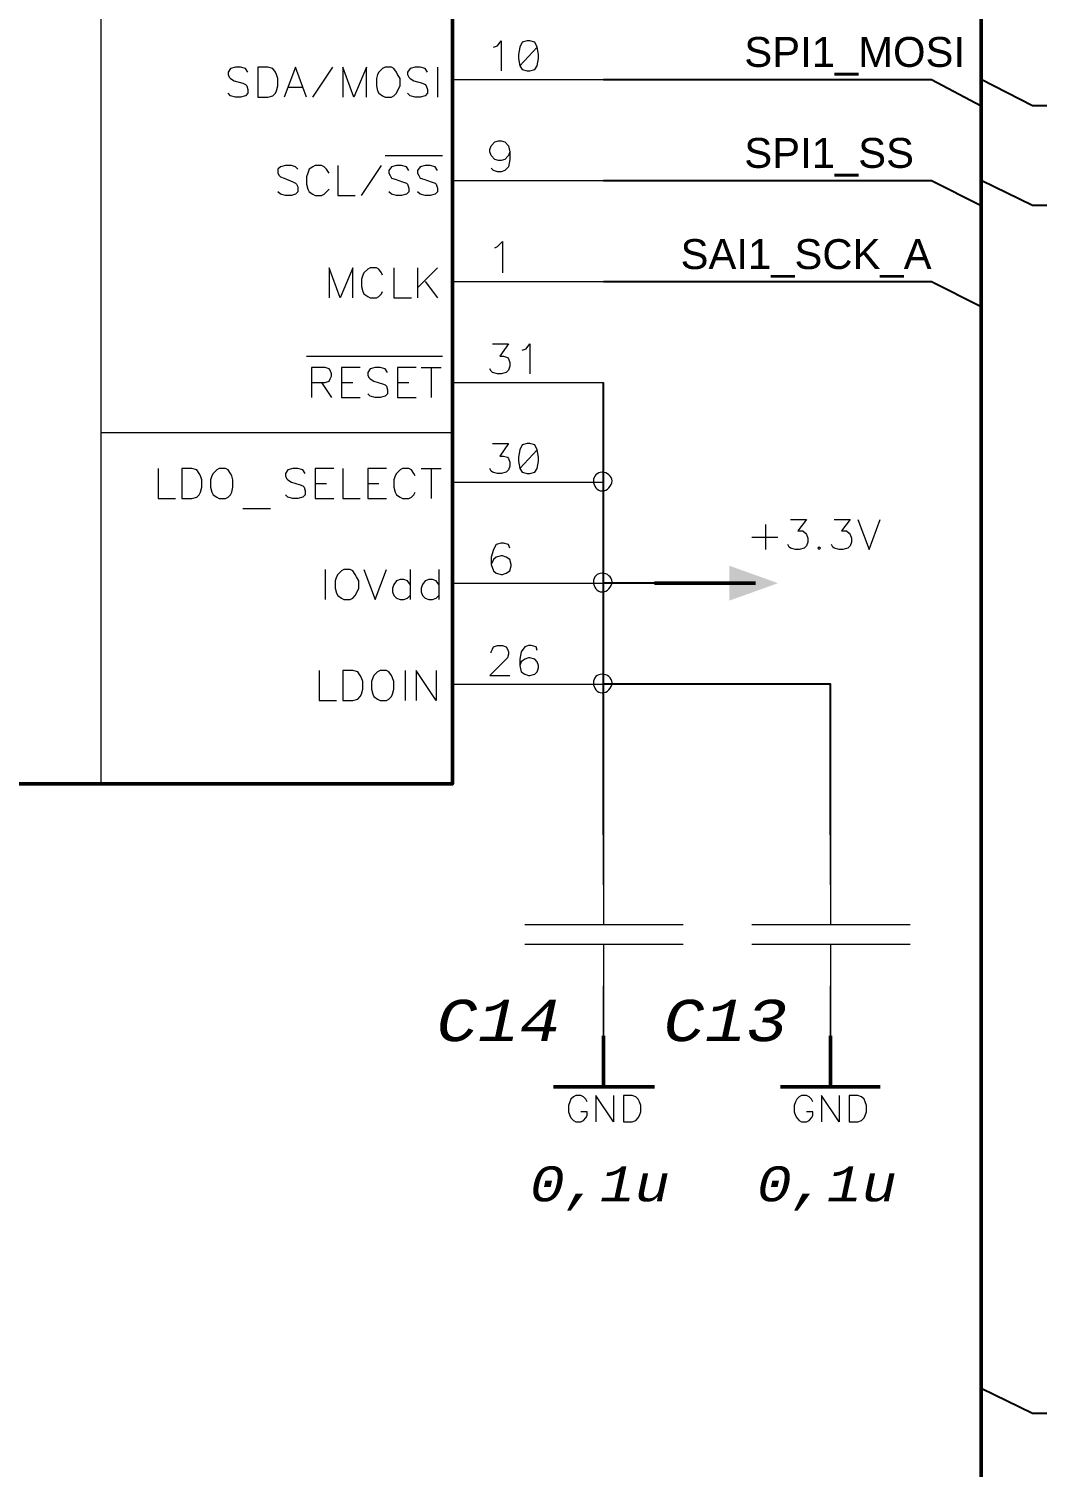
# Model space of a CAD drawing. Header units: millimetres. Extents: x -2024 to 917, y -725 to 13.
# Drawn here: x 746.94 to 780.64, y -85.07 to -36.98 of the extents above; entities that cross this region are included whole.
import ezdxf

# ---------------------------------------------------------------- set-up
doc = ezdxf.new("R2010")
doc.units = ezdxf.units.MM
for name, color, linetype in [('PDF _Геометрия', 7, 'Continuous'), ('PDF _Сплошная заливка', 7, 'Continuous'), ('PDF _Текст', 7, 'Continuous'), ('Sheet', 255, 'Continuous')]:
    doc.layers.add(name, color=color, linetype=linetype)
doc.styles.add('PDF Courier New Italic', font='couri.ttf')
doc.styles.get("Standard").update_dxf_attribs({"font": 'arial.ttf'})

msp = doc.modelspace()

# ---------------------------------------------------------------- linework, layer by layer
at = {"layer": 'PDF _Геометрия', "color": 1, "lineweight": 50}
msp.add_lwpolyline([(727.475, -62.225), (727.475, 5.025), (761.1, 5.025), (761.1, -62.225)], close=True, dxfattribs=at)
at = {"layer": 'PDF _Геометрия', "lineweight": 18}
for points in [[(749.35, 5.025), (749.35, -62.225)], [(762.475, -37.6), (762.6, -37.558), (762.725, -37.392), (762.725, -38.392)], [(763.933, -37.6), (763.35, -38.225)], [(754.266, -38.433), (754.183, -38.308), (754.016, -38.267), (753.85, -38.267), (753.683, -38.308), (753.6, -38.433), (753.6, -38.517), (753.641, -38.6), (753.683, -38.642), (753.808, -38.725), (754.1, -38.808), (754.183, -38.85), (754.225, -38.892), (754.266, -39.017), (754.266, -39.142), (754.183, -39.225), (754.016, -39.267), (753.85, -39.267), (753.683, -39.225), (753.6, -39.142)], [(756.225, -39.267), (755.85, -38.267), (755.475, -39.267)], [(756.433, -39.267), (757.1, -38.267)], [(758.225, -39.267), (758.225, -38.267), (757.808, -39.267), (757.433, -38.267), (757.433, -39.267)], [(760.266, -38.433), (760.183, -38.308), (760.016, -38.267), (759.85, -38.267), (759.683, -38.308), (759.6, -38.433), (759.6, -38.517), (759.641, -38.6), (759.683, -38.642), (759.808, -38.725), (760.1, -38.808), (760.183, -38.85), (760.225, -38.892), (760.266, -39.017), (760.266, -39.142), (760.183, -39.225), (760.016, -39.267), (759.85, -39.267), (759.683, -39.225), (759.6, -39.142)], [(760.6, -38.267), (760.6, -39.267)], [(755.6, -38.933), (756.1, -38.933)], [(763.016, -41.1), (762.975, -41.225), (762.85, -41.35), (762.725, -41.392), (762.641, -41.392), (762.516, -41.35), (762.391, -41.225), (762.35, -41.1), (762.35, -41.017), (762.391, -40.892), (762.516, -40.767), (762.641, -40.725), (762.725, -40.725), (762.85, -40.767), (762.975, -40.892), (763.016, -41.1), (763.016, -41.35), (762.975, -41.6), (762.85, -41.725), (762.725, -41.767), (762.6, -41.767), (762.475, -41.725), (762.391, -41.642)], [(758.85, -41.225), (760.766, -41.225)], [(755.933, -41.683), (755.85, -41.6), (755.725, -41.558), (755.516, -41.558), (755.35, -41.6), (755.266, -41.683), (755.266, -41.808), (755.308, -41.892), (755.35, -41.933), (755.475, -41.975), (755.766, -42.1), (755.85, -42.142), (755.891, -42.183), (755.933, -42.267), (755.933, -42.433), (755.85, -42.517), (755.725, -42.558), (755.516, -42.558), (755.35, -42.517), (755.266, -42.433)], [(756.975, -41.808), (756.891, -41.683), (756.808, -41.6), (756.725, -41.558), (756.516, -41.558), (756.433, -41.6), (756.308, -41.683), (756.266, -41.808), (756.225, -41.933), (756.225, -42.183), (756.266, -42.35), (756.308, -42.433), (756.433, -42.517), (756.516, -42.558), (756.725, -42.558), (756.808, -42.517), (756.891, -42.433), (756.975, -42.35)], [(757.266, -41.558), (757.266, -42.558), (757.85, -42.558)], [(758.058, -42.558), (758.725, -41.558)], [(759.641, -41.725), (759.558, -41.6), (759.391, -41.558), (759.225, -41.558), (759.058, -41.6), (758.975, -41.725), (758.975, -41.808), (759.016, -41.892), (759.058, -41.975), (759.183, -42.017), (759.433, -42.1), (759.558, -42.142), (759.6, -42.183), (759.641, -42.308), (759.641, -42.433), (759.558, -42.517), (759.391, -42.558), (759.225, -42.558), (759.058, -42.517), (758.975, -42.433)], [(760.6, -41.725), (760.516, -41.6), (760.35, -41.558), (760.183, -41.558), (760.016, -41.6), (759.933, -41.725), (759.933, -41.808), (759.975, -41.892), (760.016, -41.975), (760.141, -42.017), (760.391, -42.1), (760.516, -42.142), (760.558, -42.183), (760.6, -42.308), (760.6, -42.433), (760.516, -42.517), (760.35, -42.558), (760.183, -42.558), (760.016, -42.517), (759.933, -42.433)], [(762.516, -44.308), (762.6, -44.267), (762.766, -44.1), (762.766, -45.142)], [(757.766, -45.975), (757.766, -44.975), (757.35, -45.975), (756.975, -44.975), (756.975, -45.975)], [(758.766, -45.225), (758.725, -45.142), (758.641, -45.017), (758.558, -44.975), (758.35, -44.975), (758.266, -45.017), (758.141, -45.142), (758.1, -45.225), (758.058, -45.35), (758.058, -45.6), (758.1, -45.767), (758.141, -45.85), (758.266, -45.933), (758.35, -45.975), (758.558, -45.975), (758.641, -45.933), (758.725, -45.85), (758.766, -45.767)], [(759.141, -44.975), (759.141, -45.975), (759.725, -45.975)], [(759.933, -44.975), (759.933, -45.975)], [(760.6, -44.975), (759.933, -45.642)], [(760.183, -45.433), (760.6, -45.975)], [(762.433, -47.517), (762.975, -47.517), (762.683, -47.933), (762.808, -47.933), (762.933, -47.975), (762.975, -48.017), (763.016, -48.142), (763.016, -48.267), (762.975, -48.392), (762.891, -48.475), (762.725, -48.517), (762.6, -48.517), (762.433, -48.475), (762.391, -48.433), (762.35, -48.35)], [(763.433, -47.725), (763.558, -47.683), (763.683, -47.517), (763.683, -48.517)], [(756.225, -47.933), (760.766, -47.933)], [(756.391, -48.808), (756.85, -48.808), (756.975, -48.767), (757.016, -48.683), (757.058, -48.6), (757.058, -48.517), (757.016, -48.392), (756.975, -48.35), (756.85, -48.308), (756.391, -48.308), (756.391, -49.308)], [(758.016, -48.308), (757.391, -48.308), (757.391, -49.308), (758.016, -49.308)], [(758.933, -48.475), (758.85, -48.35), (758.683, -48.308), (758.516, -48.308), (758.35, -48.35), (758.266, -48.475), (758.266, -48.558), (758.308, -48.642), (758.35, -48.683), (758.475, -48.767), (758.766, -48.85), (758.85, -48.892), (758.891, -48.933), (758.933, -49.058), (758.933, -49.183), (758.85, -49.267), (758.683, -49.308), (758.516, -49.308), (758.35, -49.267), (758.266, -49.183)], [(759.891, -48.308), (759.266, -48.308), (759.266, -49.308), (759.891, -49.308)], [(760.058, -48.308), (760.725, -48.308)], [(760.391, -48.308), (760.391, -49.308)], [(756.725, -48.808), (757.058, -49.308)], [(757.391, -48.808), (757.766, -48.808)], [(759.266, -48.808), (759.641, -48.808)], [(749.35, -50.475), (761.1, -50.475)], [(762.433, -50.85), (762.975, -50.85), (762.683, -51.267), (762.808, -51.267), (762.933, -51.308), (762.975, -51.35), (763.016, -51.475), (763.016, -51.6), (762.975, -51.725), (762.891, -51.808), (762.725, -51.85), (762.6, -51.85), (762.433, -51.808), (762.391, -51.767), (762.35, -51.683)], [(763.933, -51.058), (763.35, -51.683)], [(751.266, -51.683), (751.266, -52.683), (751.85, -52.683)], [(756.183, -51.85), (756.1, -51.725), (755.933, -51.683), (755.766, -51.683), (755.6, -51.725), (755.516, -51.85), (755.516, -51.933), (755.558, -52.017), (755.6, -52.058), (755.725, -52.142), (756.016, -52.225), (756.1, -52.267), (756.141, -52.308), (756.183, -52.433), (756.183, -52.558), (756.1, -52.642), (755.933, -52.683), (755.766, -52.683), (755.6, -52.642), (755.516, -52.558)], [(757.141, -51.683), (756.516, -51.683), (756.516, -52.683), (757.141, -52.683)], [(757.433, -51.683), (757.433, -52.683), (758.016, -52.683)], [(758.891, -51.683), (758.266, -51.683), (758.266, -52.683), (758.891, -52.683)], [(759.85, -51.933), (759.808, -51.85), (759.725, -51.725), (759.641, -51.683), (759.433, -51.683), (759.35, -51.725), (759.225, -51.85), (759.183, -51.933), (759.141, -52.058), (759.141, -52.308), (759.183, -52.475), (759.225, -52.558), (759.35, -52.642), (759.433, -52.683), (759.641, -52.683), (759.725, -52.642), (759.808, -52.558), (759.85, -52.475)], [(760.058, -51.683), (760.725, -51.683)], [(760.391, -51.683), (760.391, -52.683)], [(756.516, -52.183), (756.891, -52.183)], [(758.266, -52.183), (758.641, -52.183)], [(754.1, -53.017), (755.016, -53.017)], [(771.558, -53.558), (771.558, -54.392)], [(772.391, -53.392), (772.933, -53.392), (772.641, -53.767), (772.808, -53.767), (772.891, -53.85), (772.933, -53.892), (772.975, -54.017), (772.975, -54.142), (772.933, -54.267), (772.85, -54.35), (772.683, -54.392), (772.558, -54.392), (772.391, -54.35), (772.35, -54.308), (772.308, -54.225)], [(773.85, -53.392), (774.391, -53.392), (774.1, -53.767), (774.266, -53.767), (774.35, -53.85), (774.391, -53.892), (774.433, -54.017), (774.433, -54.142), (774.391, -54.267), (774.308, -54.35), (774.141, -54.392), (774.016, -54.392), (773.85, -54.35), (773.808, -54.308), (773.766, -54.225)], [(774.641, -53.392), (775.016, -54.392), (775.391, -53.392)], [(763.016, -54.35), (762.975, -54.225), (762.808, -54.183), (762.725, -54.183), (762.558, -54.225), (762.475, -54.392), (762.391, -54.642), (762.391, -54.892), (762.475, -55.1), (762.558, -55.183), (762.725, -55.225), (762.766, -55.225), (762.891, -55.183), (763.016, -55.1), (763.058, -54.933), (763.058, -54.892), (763.016, -54.725), (762.891, -54.642), (762.766, -54.6), (762.725, -54.6), (762.558, -54.642), (762.475, -54.725), (762.391, -54.892)], [(771.1, -53.975), (771.975, -53.975)], [(756.85, -55.058), (756.85, -56.058)], [(758.141, -55.058), (758.516, -56.058), (758.891, -55.058)], [(759.683, -55.058), (759.683, -56.058)], [(760.641, -55.058), (760.641, -56.058)], [(759.683, -55.558), (759.6, -55.433), (759.475, -55.392), (759.35, -55.392), (759.225, -55.433), (759.141, -55.558), (759.1, -55.683), (759.1, -55.808), (759.141, -55.933), (759.225, -56.017), (759.35, -56.058), (759.475, -56.058), (759.6, -56.017), (759.683, -55.933)], [(760.641, -55.558), (760.558, -55.433), (760.433, -55.392), (760.308, -55.392), (760.183, -55.433), (760.1, -55.558), (760.058, -55.683), (760.058, -55.808), (760.1, -55.933), (760.183, -56.017), (760.308, -56.058), (760.433, -56.058), (760.558, -56.017), (760.641, -55.933)], [(762.391, -57.85), (762.391, -57.808), (762.433, -57.725), (762.475, -57.642), (762.6, -57.6), (762.766, -57.6), (762.891, -57.642), (762.933, -57.725), (762.975, -57.808), (762.975, -57.892), (762.933, -58.017), (762.808, -58.142), (762.35, -58.6), (763.016, -58.6)], [(763.933, -57.767), (763.891, -57.642), (763.725, -57.6), (763.641, -57.6), (763.516, -57.642), (763.391, -57.808), (763.35, -58.058), (763.35, -58.267), (763.391, -58.475), (763.516, -58.558), (763.641, -58.6), (763.683, -58.6), (763.85, -58.558), (763.933, -58.475), (763.975, -58.35), (763.975, -58.267), (763.933, -58.142), (763.85, -58.058), (763.683, -58.017), (763.641, -58.017), (763.516, -58.058), (763.391, -58.142), (763.35, -58.267)], [(756.641, -58.433), (756.641, -59.433), (757.225, -59.433)], [(759.516, -58.433), (759.516, -59.433)], [(760.558, -58.433), (760.558, -59.433), (759.891, -58.433), (759.891, -59.433)], [(765.6, -72.85), (765.558, -72.767), (765.475, -72.683), (765.391, -72.642), (765.225, -72.642), (765.141, -72.683), (765.058, -72.767), (765.016, -72.85), (764.975, -72.975), (764.975, -73.183), (765.016, -73.308), (765.058, -73.392), (765.141, -73.475), (765.225, -73.517), (765.391, -73.517), (765.475, -73.475), (765.558, -73.392), (765.6, -73.308), (765.6, -73.183), (765.391, -73.183)], [(766.475, -72.642), (766.475, -73.517), (765.891, -72.642), (765.891, -73.517)], [(773.141, -72.85), (773.1, -72.767), (773.016, -72.683), (772.933, -72.642), (772.766, -72.642), (772.683, -72.683), (772.6, -72.767), (772.558, -72.85), (772.516, -72.975), (772.516, -73.183), (772.558, -73.308), (772.6, -73.392), (772.683, -73.475), (772.766, -73.517), (772.933, -73.517), (773.016, -73.475), (773.1, -73.392), (773.141, -73.308), (773.141, -73.183), (772.933, -73.183)], [(774.016, -72.642), (774.016, -73.517), (773.433, -72.642), (773.433, -73.517)]]:
    msp.add_lwpolyline(points, dxfattribs=at)
at = {"layer": 'PDF _Геометрия', "lineweight": 50}
for points in [[(778.766, -36.183), (778.766, -38.683), (778.766, -39.558), (778.766, -42.058), (778.766, -42.892), (778.766, -45.433), (778.766, -83.267), (778.766, -86.642)], [(771.225, -55.517), (767.85, -55.517)], [(766.141, -72.35), (766.141, -70.642)], [(773.725, -72.35), (773.725, -70.642)], [(764.475, -72.35), (767.85, -72.35)], [(772.058, -72.35), (775.391, -72.35)]]:
    msp.add_lwpolyline(points, dxfattribs=at)
at = {"layer": 'PDF _Геометрия', "lineweight": 18}
for points in [[(763.6, -37.392), (763.433, -37.433), (763.35, -37.6), (763.308, -37.85), (763.308, -37.975), (763.35, -38.225), (763.433, -38.35), (763.6, -38.392), (763.683, -38.392), (763.85, -38.35), (763.933, -38.225), (763.975, -37.975), (763.975, -37.85), (763.933, -37.6), (763.85, -37.433), (763.683, -37.392)], [(754.6, -38.267), (754.6, -39.267), (754.933, -39.267), (755.1, -39.225), (755.183, -39.142), (755.225, -39.058), (755.266, -38.892), (755.266, -38.642), (755.225, -38.517), (755.183, -38.433), (755.1, -38.308), (754.933, -38.267)], [(758.85, -38.267), (758.766, -38.308), (758.641, -38.433), (758.6, -38.517), (758.558, -38.642), (758.558, -38.892), (758.6, -39.058), (758.641, -39.142), (758.766, -39.225), (758.85, -39.267), (759.058, -39.267), (759.141, -39.225), (759.225, -39.142), (759.266, -39.058), (759.35, -38.892), (759.35, -38.642), (759.266, -38.517), (759.225, -38.433), (759.141, -38.308), (759.058, -38.267)], [(763.6, -50.85), (763.433, -50.892), (763.35, -51.058), (763.308, -51.308), (763.308, -51.433), (763.35, -51.683), (763.433, -51.808), (763.6, -51.85), (763.683, -51.85), (763.85, -51.808), (763.933, -51.683), (763.975, -51.433), (763.975, -51.308), (763.933, -51.058), (763.85, -50.892), (763.683, -50.85)], [(752.058, -51.683), (752.058, -52.683), (752.391, -52.683), (752.558, -52.642), (752.641, -52.558), (752.683, -52.475), (752.725, -52.308), (752.725, -52.058), (752.683, -51.933), (752.641, -51.85), (752.558, -51.725), (752.391, -51.683)], [(753.308, -51.683), (753.225, -51.725), (753.1, -51.85), (753.058, -51.933), (753.016, -52.058), (753.016, -52.308), (753.058, -52.475), (753.1, -52.558), (753.225, -52.642), (753.308, -52.683), (753.516, -52.683), (753.6, -52.642), (753.683, -52.558), (753.725, -52.475), (753.766, -52.308), (753.766, -52.058), (753.725, -51.933), (753.683, -51.85), (753.6, -51.725), (753.516, -51.683)], [(773.35, -54.308), (773.308, -54.35), (773.35, -54.392), (773.391, -54.35)], [(757.475, -55.058), (757.391, -55.1), (757.266, -55.225), (757.225, -55.308), (757.183, -55.433), (757.183, -55.683), (757.225, -55.85), (757.266, -55.933), (757.391, -56.017), (757.475, -56.058), (757.683, -56.058), (757.766, -56.017), (757.85, -55.933), (757.891, -55.85), (757.975, -55.683), (757.975, -55.433), (757.891, -55.308), (757.85, -55.225), (757.766, -55.1), (757.683, -55.058)], [(757.433, -58.433), (757.433, -59.433), (757.766, -59.433), (757.933, -59.392), (758.016, -59.308), (758.058, -59.225), (758.1, -59.058), (758.1, -58.808), (758.058, -58.683), (758.016, -58.6), (757.933, -58.475), (757.766, -58.433)], [(758.683, -58.433), (758.6, -58.475), (758.475, -58.6), (758.433, -58.683), (758.391, -58.808), (758.391, -59.058), (758.433, -59.225), (758.475, -59.308), (758.6, -59.392), (758.683, -59.433), (758.891, -59.433), (758.975, -59.392), (759.058, -59.308), (759.1, -59.225), (759.141, -59.058), (759.141, -58.808), (759.1, -58.683), (759.058, -58.6), (758.975, -58.475), (758.891, -58.433)], [(766.808, -72.642), (766.808, -73.517), (767.1, -73.517), (767.225, -73.475), (767.308, -73.392), (767.35, -73.308), (767.391, -73.183), (767.391, -72.975), (767.35, -72.85), (767.308, -72.767), (767.225, -72.683), (767.1, -72.642)], [(774.35, -72.642), (774.35, -73.517), (774.641, -73.517), (774.766, -73.475), (774.85, -73.392), (774.891, -73.308), (774.933, -73.183), (774.933, -72.975), (774.891, -72.85), (774.85, -72.767), (774.766, -72.683), (774.641, -72.642)]]:
    msp.add_lwpolyline(points, close=True, dxfattribs=at)
at = {"layer": 'PDF _Геометрия', "lineweight": 5}
for points in [[(761.1, -38.683), (766.141, -38.683)], [(761.1, -42.058), (766.141, -42.058)], [(761.1, -45.433), (766.141, -45.433)], [(761.1, -48.808), (766.141, -48.808)], [(761.1, -52.142), (766.141, -52.142)], [(761.1, -55.517), (766.141, -55.517)], [(769.516, -55.517), (767.85, -55.517)], [(761.1, -58.892), (766.141, -58.892)], [(766.141, -65.6), (766.141, -63.933)], [(773.725, -65.6), (773.725, -63.933)], [(766.141, -72.35), (766.141, -70.642), (766.141, -68.975)], [(773.725, -72.35), (773.725, -70.642), (773.725, -68.975)]]:
    msp.add_lwpolyline(points, dxfattribs=at)
at = {"layer": 'PDF _Геометрия', "lineweight": 25}
for points in [[(766.141, -38.683), (774.558, -38.683), (777.1, -38.683), (778.766, -39.558)], [(788.85, -39.558), (782.975, -39.558), (780.475, -39.558), (778.766, -38.683)], [(766.141, -42.058), (774.558, -42.058), (777.1, -42.058), (778.766, -42.892)], [(788.85, -42.892), (782.975, -42.892), (780.475, -42.892), (778.766, -42.058)], [(766.141, -45.433), (773.725, -45.433), (777.1, -45.433), (778.766, -46.267)], [(766.141, -63.933), (766.141, -58.892), (766.141, -55.517), (766.141, -52.142), (766.141, -48.808)], [(767.85, -55.517), (766.141, -55.517)], [(773.725, -63.933), (773.725, -58.892), (766.141, -58.892)], [(788.85, -83.267), (782.975, -83.267), (780.475, -83.267), (778.766, -82.433)]]:
    msp.add_lwpolyline(points, dxfattribs=at)
at = {"layer": 'PDF _Геометрия', "lineweight": 13}
for points in [[(766.141, -63.933), (766.141, -66.933)], [(773.725, -63.933), (773.725, -66.933)], [(768.808, -66.933), (763.516, -66.933)], [(776.391, -66.933), (771.1, -66.933)], [(768.808, -67.6), (763.516, -67.6)], [(766.141, -67.6), (766.141, -70.642)], [(776.391, -67.6), (771.1, -67.6)], [(773.725, -67.6), (773.725, -70.642)]]:
    msp.add_lwpolyline(points, dxfattribs=at)
at = {"layer": 'PDF _Геометрия', "lineweight": 5}
for points in [[(766.1, -51.808), (765.933, -51.808), (765.808, -51.933), (765.808, -52.1)], [(766.433, -52.1), (766.433, -51.933), (766.266, -51.808), (766.1, -51.808)], [(765.808, -52.1), (765.808, -52.267), (765.933, -52.433), (766.1, -52.433)], [(766.1, -52.433), (766.266, -52.433), (766.433, -52.267), (766.433, -52.1)], [(766.1, -55.183), (765.933, -55.183), (765.808, -55.308), (765.808, -55.475)], [(766.433, -55.475), (766.433, -55.308), (766.266, -55.183), (766.1, -55.183)], [(765.808, -55.475), (765.808, -55.642), (765.933, -55.808), (766.1, -55.808)], [(766.1, -55.808), (766.266, -55.808), (766.433, -55.642), (766.433, -55.475)], [(766.1, -58.558), (765.933, -58.558), (765.808, -58.683), (765.808, -58.85)], [(766.433, -58.85), (766.433, -58.683), (766.266, -58.558), (766.1, -58.558)], [(765.808, -58.85), (765.808, -59.017), (765.933, -59.183), (766.1, -59.183)], [(766.1, -59.183), (766.266, -59.183), (766.433, -59.017), (766.433, -58.85)]]:
    msp.add_open_spline(points, degree=3, dxfattribs=at)
at = {"layer": 'PDF _Сплошная заливка', "lineweight": 5, "transparency": 33554559}
msp.add_solid([(771.975, -55.517), (770.35, -54.933), (770.35, -56.1)], dxfattribs=at)

# ---------------------------------------------------------------- texts
at = {"layer": 'PDF _Текст', "attachment_point": 7, "style": 'PDF Courier New Italic'}
for s, insert, char_height in [('C14', (760.558, -70.845), 1.3806), ('C13', (768.141, -70.845), 1.3806), ('0,1u', (763.683, -76.493), 1.1664), ('0,1u', (771.266, -76.493), 1.1664)]:
    msp.add_mtext(s, dxfattribs=dict(at, insert=insert, char_height=char_height))
at = {"layer": 'Sheet', "color": 2}
for s, p in [('SPI1_MOSI', (770.85, -38.259)), ('SPI1_SS', (770.85, -41.634))]:
    msp.add_text(s, height=1, dxfattribs=at).set_placement(p)
at = {"layer": 'Sheet', "color": 3}
msp.add_text('SAI1_SCK_A', height=1, dxfattribs=at).set_placement((768.721, -45.017))

doc.saveas('drawing.dxf')
